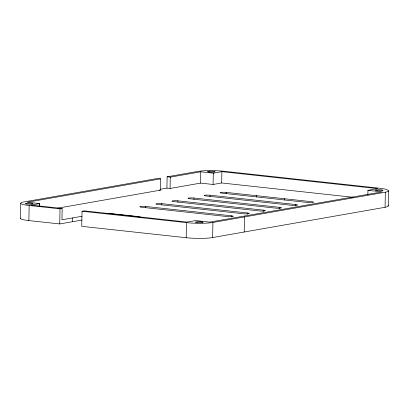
<?xml version="1.0" encoding="UTF-8"?>
<svg xmlns="http://www.w3.org/2000/svg" width="409" height="409" viewBox="0 0 409 409"><rect width="100%" height="100%" fill="white"/><g stroke="black" fill="none" stroke-linecap="round" stroke-linejoin="round"><path stroke-width="0.61" d="M20.45 218.483L20.741 203.391M81.912 220.047L59.729 223.943L28.87 220.579L29.162 205.487A18.717 2.474 1.1 0 1 24.141 201.893L157.496 178.493L160.645 178.835L160.425 190.154L57.26 208.258M39.376 206.126L39.428 203.61M39.561 206.095L39.607 203.58L27.285 202.235L160.645 178.835M59.729 223.943L60.016 208.851L62.158 208.472L61.943 219.791L81.984 216.274M72.577 221.683L72.654 217.91M367.86 194.735L367.942 190.333L382.103 191.877L209.781 222.118L195.62 220.574L187.051 222.077L84.182 210.87L82.04 211.248L81.754 226.341L186.192 237.716A18.717 2.474 1.1 0 0 212.634 237.552L385.063 207.291A22.05 2.914 1.1 0 0 388.259 206.003L388.54 190.553L386.551 189.479A22.05 2.914 1.1 0 0 379.828 188.247L224.081 171.284A18.717 2.474 1.1 0 0 197.639 171.448L167.138 176.8L166.918 188.12L160.292 189.285M145.752 207.736L145.778 206.479A3.809 0.501 1.1 0 0 140.486 206.509A3.809 0.501 1.1 0 0 141.494 207.23L227.256 216.571A3.809 0.501 1.1 0 0 232.547 216.54A3.809 0.501 1.1 0 0 231.54 215.819L145.778 206.479M161.816 204.914L161.841 203.656A3.809 0.501 1.1 0 0 156.555 203.692A3.809 0.501 1.1 0 0 157.557 204.408L243.324 213.754A3.809 0.501 1.1 0 0 248.611 213.718A3.809 0.501 1.1 0 0 247.609 213.002L161.841 203.656M166.918 188.12L170.067 188.462L170.282 177.143L200.783 171.79L213.314 173.155L221.882 171.652L377.686 188.626L367.942 190.333M177.884 202.097L177.905 200.839A3.809 0.501 1.1 0 0 172.618 200.87A3.809 0.501 1.1 0 0 173.62 201.591L259.388 210.932A3.809 0.501 1.1 0 0 264.674 210.901A3.809 0.501 1.1 0 0 263.672 210.18L177.905 200.839M186.192 237.716L186.484 222.624L82.04 211.248M193.948 199.275L193.973 198.017A3.809 0.501 1.1 0 0 188.682 198.053A3.809 0.501 1.1 0 0 189.689 198.769L275.451 208.115A3.809 0.501 1.1 0 0 280.743 208.079A3.809 0.501 1.1 0 0 279.736 207.363L193.973 198.017M170.067 188.462L200.568 183.109L200.783 171.79M210.011 196.458L210.037 195.2A3.809 0.501 1.1 0 0 204.745 195.236A3.809 0.501 1.1 0 0 205.753 195.952L291.515 205.292A3.809 0.501 1.1 0 0 296.806 205.262A3.809 0.501 1.1 0 0 295.799 204.541L210.037 195.2M200.568 183.109L213.099 184.474L213.314 173.155M212.634 237.552L212.925 222.46L385.355 192.199A22.05 2.914 1.1 0 0 388.55 190.911M213.099 184.474L221.668 182.971L221.882 171.652M226.075 193.641L226.1 192.383A3.809 0.501 1.1 0 0 220.814 192.414A3.809 0.501 1.1 0 0 221.816 193.135L307.583 202.475A3.809 0.501 1.1 0 0 312.87 202.445A3.809 0.501 1.1 0 0 311.868 201.724L226.1 192.383M231.52 217.077L231.54 215.819M244.229 232.005L244.521 216.913M247.583 214.26L247.609 213.002M256.387 196.939L256.407 195.681M263.647 211.438L263.672 210.18M279.71 208.621L279.736 207.363M284.705 200.027L284.725 198.769M295.779 205.799L295.799 204.541M385.063 207.291L385.355 192.199M39.607 203.58L31.038 205.083L62.158 208.472M167.138 176.8L170.282 177.143M221.668 182.971L353.402 197.322M159.167 190.016L160.425 190.154M29.162 205.487L60.016 208.851M387.911 205.282L388.259 206.003M212.925 222.46A18.717 2.474 1.1 0 1 186.484 222.624M105.89 213.416A13.323 1.764 1.1 0 1 113.564 213.866L134.668 216.167A17.05 2.255 1.1 0 1 140.43 217.159M28.87 220.579A18.717 2.474 1.1 0 1 20.481 218.155M26.943 204.05A3.809 0.501 1.1 0 0 32.884 203.784A3.809 0.501 1.1 0 0 27.434 203.191A3.809 0.501 1.1 0 0 26.943 204.05M197.097 222.588A3.809 0.501 1.1 0 0 203.038 222.322A3.809 0.501 1.1 0 0 197.588 221.724A3.809 0.501 1.1 0 0 197.097 222.588M377.052 190.625A3.809 0.501 1.1 0 0 382.988 190.354A3.809 0.501 1.1 0 0 377.538 189.761A3.809 0.501 1.1 0 0 377.052 190.625M209.178 172.071A3.809 0.501 1.1 0 0 215.119 171.806A3.809 0.501 1.1 0 0 209.669 171.213A3.809 0.501 1.1 0 0 209.178 172.071"/></g></svg>
